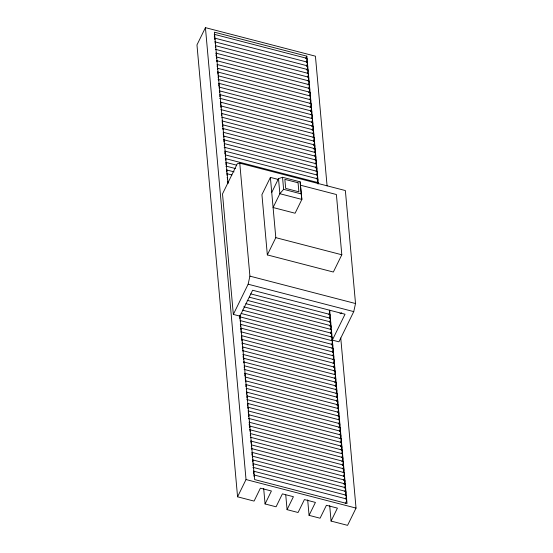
<?xml version="1.0" encoding="UTF-8"?>
<svg xmlns="http://www.w3.org/2000/svg" width="553" height="553" viewBox="0 0 553 553"><rect width="100%" height="100%" fill="white"/><g stroke="black" fill="none" stroke-linecap="round" stroke-linejoin="round"><path stroke-width="0.83" d="M233.338 314.422L248.138 284.214L249.908 276.134L239.76 163.163L237.306 163.709L222.506 193.916L233.338 314.422L239.94 316.136L252.624 290.242L345.031 314.215L332.346 340.109L338.948 341.823L353.747 311.615L355.524 303.535L345.369 190.557L239.76 163.163M327.086 185.919L315.431 56.185L205.426 27.65L196.965 44.911L237.569 496.815L254.069 501.094L260.408 488.147L271.412 491.002L265.067 503.949L276.071 506.804L282.41 493.857L293.415 496.712L287.069 509.652L298.074 512.507L304.413 499.559L315.417 502.414L309.072 515.361L320.076 518.216L326.415 505.269L337.42 508.124L331.074 521.071L347.574 525.35L356.035 508.089L340.752 337.98M305.719 58.445L306.832 56.164L214.426 32.192L228.03 183.617M278.74 179.566L270.389 177.395L261.928 194.656L267.341 254.912L333.348 272.035L341.809 254.774L336.39 194.518L300.466 185.2M271.737 192.458L278.505 178.654L282.535 177.278L300.134 181.84L301.862 199.426L295.095 213.23L273.092 207.527L279.859 193.716L283.613 189.326L282.535 177.278M267.341 254.912L275.802 237.652L270.389 177.395M237.569 496.815L246.023 479.548L205.426 27.65M214.384 34.348L306.797 58.321M214.723 38.116L307.136 62.081M215.062 41.876L307.468 65.848M307.807 69.616L215.4 45.643A2.364 0.636 -75.5 0 1 215.428 47.738M308.145 73.383L215.739 49.411A2.364 0.636 -75.5 0 0 215.38 49.493M216.078 53.178L308.484 77.15M216.417 56.938L308.823 80.911M216.755 60.706L309.162 84.678M309.5 88.445L217.094 64.473A2.364 0.636 -75.5 0 1 217.122 66.567M217.433 68.24L309.839 92.213M217.771 72.008L310.178 95.973M310.516 99.74L218.11 75.768A2.364 0.636 -75.5 0 1 218.138 77.862M218.449 79.535L310.855 103.508M311.194 107.275L218.788 83.303A2.364 0.636 -75.5 0 1 218.656 85.992M219.119 87.07L311.533 111.042M219.458 90.837L311.871 114.803M312.21 118.57L219.797 94.598A2.364 0.636 -75.5 0 1 219.831 96.692M220.135 98.365L312.549 122.337M220.474 102.132L312.887 126.105M220.813 105.9L313.226 129.872M221.152 109.66L313.565 133.632M313.897 137.4L221.49 113.427A2.364 0.636 -75.5 0 1 221.518 115.522M221.829 117.195L314.235 141.167M222.168 120.962L314.574 144.934M222.506 124.729L314.913 148.702M222.845 128.49L315.251 152.462M315.59 156.229L223.184 132.257A2.364 0.636 -75.5 0 1 223.212 134.351M223.523 136.024L315.929 159.997M223.861 139.791L316.268 163.764M316.606 167.524L224.2 143.559A2.364 0.636 -75.5 0 1 224.228 145.646M224.539 147.319L316.945 171.292M317.284 175.059L224.877 151.087A2.364 0.636 -75.5 0 1 224.753 153.775M225.209 154.854L317.622 178.826M225.548 158.621L317.961 182.594M236.712 165.195L225.887 162.388A2.364 0.636 -75.5 0 1 225.921 164.476M235.384 168.527L226.225 166.149A2.364 0.636 -75.5 0 0 225.866 166.232M226.564 169.916L234.057 171.859M226.903 173.683L231.901 174.976M283.613 189.326L301.219 193.896L301.862 199.426L279.859 193.716L278.505 178.654M275.802 237.652L341.809 254.774M249.908 276.134L355.524 303.535M248.138 284.214L353.747 311.615M250.716 293.878L329.802 314.394M249.389 297.21L330.141 318.162M247.226 300.334L330.48 321.929M245.898 303.666L330.818 325.696M243.742 306.784L331.157 329.457M242.414 310.115L331.496 333.224M241.087 313.447L331.835 336.991M332.173 340.759L239.76 316.786A2.364 0.636 -75.5 0 1 239.788 318.881M240.099 320.553L332.505 344.519M240.437 324.314L332.844 348.286M333.183 352.054L240.776 328.081A2.364 0.636 -75.5 0 1 240.804 330.176M241.115 331.848L333.521 355.821M333.86 359.588L241.454 335.616A2.364 0.636 -75.5 0 1 241.329 338.305M241.792 339.383L334.199 363.349M242.131 343.143L334.537 367.116M334.876 370.883L242.47 346.911A2.364 0.636 -75.5 0 1 242.497 349.005M242.808 350.678L335.215 374.651M243.147 354.445L335.553 378.418M243.486 358.206L335.892 382.178M243.825 361.973L336.231 385.946M336.57 389.713L244.156 365.74A2.364 0.636 -75.5 0 1 244.191 367.835M244.495 369.508L336.908 393.48M244.834 373.275L337.247 397.241M245.173 377.035L337.586 401.008M245.511 380.803L337.924 404.775M338.263 408.543L245.85 384.57A2.364 0.636 -75.5 0 1 245.878 386.665M246.189 388.337L338.595 412.31M246.527 392.105L338.934 416.07M339.272 419.838L246.866 395.865A2.364 0.636 -75.5 0 1 246.894 397.96M247.205 399.632L339.611 423.605M339.95 427.372L247.544 403.4A2.364 0.636 -75.5 0 1 247.419 406.089M247.882 407.167L340.289 431.14M248.221 410.927L340.627 434.9M340.966 438.667L248.56 414.695A2.364 0.636 -75.5 0 1 248.587 416.789M248.898 418.462L341.305 442.435M249.237 422.229L341.643 446.202M249.576 425.997L341.982 449.969M249.915 429.757L342.321 453.73M342.66 457.497L250.246 433.524A2.364 0.636 -75.5 0 1 250.281 435.619M250.585 437.292L342.998 461.264M250.924 441.059L343.337 465.032M251.262 444.826L343.676 468.792M251.601 448.587L344.014 472.559M344.353 476.327L251.94 452.354A2.364 0.636 -75.5 0 1 251.815 455.043M252.279 456.121L344.685 480.094M252.617 459.889L345.024 483.861M345.362 487.622L252.956 463.656A2.364 0.636 -75.5 0 1 252.984 465.744M253.295 467.416L345.701 491.389M253.633 471.184L346.04 495.156M253.972 474.951L346.378 498.924M246.023 479.548L356.035 508.089M306.832 56.164L318.272 183.499M329.657 310.198L347.028 503.548L254.622 479.575L239.857 315.245M329.685 505.608L331.074 521.071M300.134 181.84L301.219 193.896M307.682 499.898L309.072 515.361M285.763 495.053L287.069 509.652M263.677 488.486L265.067 503.949M341.747 312.742A5.903 1.597 -75.5 0 1 340.012 313.129M338.913 419.921A2.364 0.636 -75.5 0 1 339.445 421.068A2.364 0.636 -75.5 0 1 338.519 423.992M344.332 480.17A2.364 0.636 -75.5 0 1 344.858 481.324A2.364 0.636 -75.5 0 1 343.938 484.241M252.458 456.64A2.364 0.636 -75.5 0 1 252.465 457.089M344.45 484.207A2.364 0.636 -75.5 0 1 345.217 484.829A2.364 0.636 -75.5 0 1 344.277 488.009M252.458 459.847A2.364 0.636 -75.5 0 1 252.645 461.976M344.789 487.967A2.364 0.636 -75.5 0 1 345.556 488.354A2.364 0.636 -75.5 0 1 344.837 491.382M345.68 495.239A2.364 0.636 -75.5 0 1 346.226 496.124A2.364 0.636 -75.5 0 1 345.514 498.91M253.468 471.149A2.364 0.636 -75.5 0 1 253.509 473.873M339.376 427.718A2.364 0.636 -75.5 0 1 340.143 428.105A2.364 0.636 -75.5 0 1 339.424 431.126M341.07 446.548A2.364 0.636 -75.5 0 1 341.837 446.935A2.364 0.636 -75.5 0 1 341.111 449.955M249.071 422.188A2.364 0.636 -75.5 0 1 249.113 424.918M342.3 457.58A2.364 0.636 -75.5 0 1 342.825 458.727A2.364 0.636 -75.5 0 1 341.906 461.644M340.731 442.78A2.364 0.636 -75.5 0 1 341.491 443.402A2.364 0.636 -75.5 0 1 340.551 446.582M248.539 418.545A2.364 0.636 -75.5 0 1 249.078 418.987M339.715 431.485A2.364 0.636 -75.5 0 1 340.482 431.872A2.364 0.636 -75.5 0 1 339.763 434.893M248 407.354A2.364 0.636 -75.5 0 1 248.014 408.674M340.268 434.983A2.364 0.636 -75.5 0 1 340.814 435.875A2.364 0.636 -75.5 0 1 340.102 438.653M248.055 410.893A2.364 0.636 -75.5 0 1 248.249 413.022M339.037 423.951A2.364 0.636 -75.5 0 1 339.798 424.573A2.364 0.636 -75.5 0 1 338.858 427.752M246.845 399.715A2.364 0.636 -75.5 0 1 247.385 400.158M346.019 499A2.364 0.636 -75.5 0 1 346.468 500.721A2.364 0.636 -75.5 0 1 345.21 503.458M254.09 475.138A2.364 0.636 -75.5 0 1 254.104 476.458M345.342 491.472A2.364 0.636 -75.5 0 1 345.888 492.364A2.364 0.636 -75.5 0 1 345.176 495.142M252.935 467.499A2.364 0.636 -75.5 0 1 253.474 467.942M342.756 465.377A2.364 0.636 -75.5 0 1 343.524 465.764A2.364 0.636 -75.5 0 1 342.805 468.785M250.765 441.018A2.364 0.636 -75.5 0 1 250.958 443.153M341.961 453.813A2.364 0.636 -75.5 0 1 342.507 454.704A2.364 0.636 -75.5 0 1 341.789 457.483M249.749 429.722A2.364 0.636 -75.5 0 1 250.046 431.264M342.418 461.61A2.364 0.636 -75.5 0 1 343.185 462.232A2.364 0.636 -75.5 0 1 342.245 465.412M343.655 472.642A2.364 0.636 -75.5 0 1 344.201 473.534A2.364 0.636 -75.5 0 1 343.482 476.313M251.242 448.67A2.364 0.636 -75.5 0 1 251.781 449.112M343.095 469.144A2.364 0.636 -75.5 0 1 343.862 469.532A2.364 0.636 -75.5 0 1 343.143 472.552M251.38 445.013A2.364 0.636 -75.5 0 1 251.297 446.914M341.408 450.315A2.364 0.636 -75.5 0 1 342.176 450.702A2.364 0.636 -75.5 0 1 341.45 453.723M249.693 426.183A2.364 0.636 -75.5 0 1 249.707 427.504M343.994 476.41A2.364 0.636 -75.5 0 1 344.519 477.557A2.364 0.636 -75.5 0 1 343.6 480.474M340.607 438.75A2.364 0.636 -75.5 0 1 341.132 439.898A2.364 0.636 -75.5 0 1 340.213 442.815M335.194 378.494A2.364 0.636 -75.5 0 1 335.719 379.641A2.364 0.636 -75.5 0 1 334.8 382.565M242.981 354.404A2.364 0.636 -75.5 0 1 243.023 357.134M335.318 382.524A2.364 0.636 -75.5 0 1 336.079 383.153A2.364 0.636 -75.5 0 1 335.139 386.333M243.603 358.399A2.364 0.636 -75.5 0 1 243.617 359.713M334.302 371.229A2.364 0.636 -75.5 0 1 335.07 371.616A2.364 0.636 -75.5 0 1 334.344 374.637M334.855 374.727A2.364 0.636 -75.5 0 1 335.401 375.618A2.364 0.636 -75.5 0 1 334.683 378.404M242.449 350.761A2.364 0.636 -75.5 0 1 242.926 350.865M337.226 401.091A2.364 0.636 -75.5 0 1 337.752 402.238A2.364 0.636 -75.5 0 1 336.832 405.162M245.29 377.229A2.364 0.636 -75.5 0 1 245.2 379.13M338.242 412.386A2.364 0.636 -75.5 0 1 338.789 413.278A2.364 0.636 -75.5 0 1 338.07 416.063M246.368 388.856A2.364 0.636 -75.5 0 1 246.375 389.305M337.683 408.888A2.364 0.636 -75.5 0 1 338.45 409.275A2.364 0.636 -75.5 0 1 337.731 412.296M333.625 363.694A2.364 0.636 -75.5 0 1 334.392 364.081A2.364 0.636 -75.5 0 1 333.673 367.109M241.91 339.57A2.364 0.636 -75.5 0 1 241.924 340.883M333.964 367.462A2.364 0.636 -75.5 0 1 334.731 367.849A2.364 0.636 -75.5 0 1 334.012 370.869M241.965 343.109A2.364 0.636 -75.5 0 1 242.262 344.65M335.65 386.291A2.364 0.636 -75.5 0 1 336.424 386.678A2.364 0.636 -75.5 0 1 335.699 389.699M243.659 361.939A2.364 0.636 -75.5 0 1 244.011 362.948M332.27 348.632A2.364 0.636 -75.5 0 1 333.037 349.019A2.364 0.636 -75.5 0 1 332.318 352.04M240.279 324.279A2.364 0.636 -75.5 0 1 240.465 326.408M331.814 340.835A2.364 0.636 -75.5 0 1 332.339 341.989A2.364 0.636 -75.5 0 1 331.42 344.906M331.475 337.074A2.364 0.636 -75.5 0 1 332.021 337.959A2.364 0.636 -75.5 0 1 331.302 340.745M329.222 314.74A2.364 0.636 -75.5 0 1 329.996 315.127A2.364 0.636 -75.5 0 1 329.27 318.148M330.12 322.005A2.364 0.636 -75.5 0 1 330.646 323.159A2.364 0.636 -75.5 0 1 329.726 326.076M329.298 310.592A2.364 0.636 -75.5 0 1 329.629 311.857A2.364 0.636 -75.5 0 1 328.931 314.381M333.5 359.664A2.364 0.636 -75.5 0 1 334.033 360.819A2.364 0.636 -75.5 0 1 333.106 363.736M331.931 344.872A2.364 0.636 -75.5 0 1 332.699 345.259A2.364 0.636 -75.5 0 1 331.98 348.279M240.279 321.072A2.364 0.636 -75.5 0 1 240.285 321.521M330.915 333.57A2.364 0.636 -75.5 0 1 331.682 333.957A2.364 0.636 -75.5 0 1 330.964 336.977M330.238 326.042A2.364 0.636 -75.5 0 1 331.005 326.429A2.364 0.636 -75.5 0 1 330.286 329.45M336.888 397.324A2.364 0.636 -75.5 0 1 337.413 398.471A2.364 0.636 -75.5 0 1 336.494 401.395M244.675 373.234A2.364 0.636 -75.5 0 1 244.709 375.964M337.344 405.121A2.364 0.636 -75.5 0 1 338.111 405.508A2.364 0.636 -75.5 0 1 337.392 408.529M245.352 380.768A2.364 0.636 -75.5 0 1 245.698 381.777M338.574 416.153A2.364 0.636 -75.5 0 1 339.12 417.045A2.364 0.636 -75.5 0 1 338.408 419.831M246.368 392.063A2.364 0.636 -75.5 0 1 246.555 394.192M330.576 329.802A2.364 0.636 -75.5 0 1 331.344 330.189A2.364 0.636 -75.5 0 1 330.625 333.21M333.162 355.897A2.364 0.636 -75.5 0 1 333.708 356.789A2.364 0.636 -75.5 0 1 332.996 359.574M240.755 331.931A2.364 0.636 -75.5 0 1 241.302 332.816M332.609 352.399A2.364 0.636 -75.5 0 1 333.376 352.786A2.364 0.636 -75.5 0 1 332.657 355.807M335.989 390.059A2.364 0.636 -75.5 0 1 336.756 390.446A2.364 0.636 -75.5 0 1 336.037 393.466M336.549 393.556A2.364 0.636 -75.5 0 1 337.095 394.448A2.364 0.636 -75.5 0 1 336.376 397.234M244.136 369.584A2.364 0.636 -75.5 0 1 244.613 369.694M329.782 318.245A2.364 0.636 -75.5 0 1 330.307 319.392A2.364 0.636 -75.5 0 1 329.388 322.309M317.602 182.67A2.364 0.636 -75.5 0 1 318.093 184.101M225.389 158.58A2.364 0.636 -75.5 0 1 225.686 160.128M227.58 181.211A2.364 0.636 -75.5 0 1 227.718 182.718M317.042 179.172A2.364 0.636 -75.5 0 1 317.816 179.559A2.364 0.636 -75.5 0 1 317.09 182.58M225.327 155.047A2.364 0.636 -75.5 0 1 225.347 156.361M227.02 173.87A2.364 0.636 -75.5 0 1 227.041 175.19M227.083 177.409A2.364 0.636 -75.5 0 1 227.38 178.958M226.405 169.882A2.364 0.636 -75.5 0 1 226.592 172.011M314.339 149.047A2.364 0.636 -75.5 0 1 315.106 149.434A2.364 0.636 -75.5 0 1 314.387 152.455M222.624 124.916A2.364 0.636 -75.5 0 1 222.534 126.817M317.118 175.024A2.364 0.636 -75.5 0 1 317.45 176.289A2.364 0.636 -75.5 0 1 316.751 178.813M316.371 171.637A2.364 0.636 -75.5 0 1 317.139 172.024A2.364 0.636 -75.5 0 1 316.413 175.045M224.179 147.402A2.364 0.636 -75.5 0 1 224.718 147.845M316.033 167.877A2.364 0.636 -75.5 0 1 316.8 168.264A2.364 0.636 -75.5 0 1 316.074 171.285M315.569 160.08A2.364 0.636 -75.5 0 1 316.095 161.227A2.364 0.636 -75.5 0 1 315.175 164.144M223.702 136.55A2.364 0.636 -75.5 0 1 223.709 136.992M315.431 156.195A2.364 0.636 -75.5 0 1 315.763 157.46A2.364 0.636 -75.5 0 1 315.065 159.983M315.908 163.84A2.364 0.636 -75.5 0 1 316.434 164.994A2.364 0.636 -75.5 0 1 315.514 167.912M223.695 139.75A2.364 0.636 -75.5 0 1 223.889 141.886M314.678 152.808A2.364 0.636 -75.5 0 1 315.445 153.195A2.364 0.636 -75.5 0 1 314.726 156.216M222.486 128.573A2.364 0.636 -75.5 0 1 223.032 129.464M314 145.28A2.364 0.636 -75.5 0 1 314.761 145.902A2.364 0.636 -75.5 0 1 313.821 149.082M222.002 120.92A2.364 0.636 -75.5 0 1 222.195 123.056M313.738 137.365A2.364 0.636 -75.5 0 1 314.069 138.63A2.364 0.636 -75.5 0 1 313.371 141.153M312.189 122.42A2.364 0.636 -75.5 0 1 312.715 123.568A2.364 0.636 -75.5 0 1 311.795 126.485M219.776 98.448A2.364 0.636 -75.5 0 1 220.253 98.558M312.307 126.45A2.364 0.636 -75.5 0 1 313.074 127.072A2.364 0.636 -75.5 0 1 312.134 130.252M220.315 102.091A2.364 0.636 -75.5 0 1 220.35 104.821M312.984 133.978A2.364 0.636 -75.5 0 1 313.751 134.365A2.364 0.636 -75.5 0 1 313.033 137.386M220.993 109.625A2.364 0.636 -75.5 0 1 221.338 110.635M311.851 118.653A2.364 0.636 -75.5 0 1 312.397 119.545A2.364 0.636 -75.5 0 1 311.678 122.324M313.876 141.25A2.364 0.636 -75.5 0 1 314.408 142.398A2.364 0.636 -75.5 0 1 313.482 145.315M312.645 130.218A2.364 0.636 -75.5 0 1 313.413 130.605A2.364 0.636 -75.5 0 1 312.694 133.626M220.93 106.086A2.364 0.636 -75.5 0 1 220.951 107.406M310.019 95.939A2.364 0.636 -75.5 0 1 310.344 97.204A2.364 0.636 -75.5 0 1 309.645 99.734M217.606 71.966A2.364 0.636 -75.5 0 1 217.799 74.095M310.496 103.591A2.364 0.636 -75.5 0 1 311.021 104.738A2.364 0.636 -75.5 0 1 310.102 107.655M218.089 79.618A2.364 0.636 -75.5 0 1 218.629 80.061M309.265 92.558A2.364 0.636 -75.5 0 1 310.033 92.945A2.364 0.636 -75.5 0 1 309.314 95.966M217.612 68.759A2.364 0.636 -75.5 0 1 217.619 69.208M310.157 99.823A2.364 0.636 -75.5 0 1 310.703 100.715A2.364 0.636 -75.5 0 1 309.984 103.494M310.952 111.388A2.364 0.636 -75.5 0 1 311.726 111.775A2.364 0.636 -75.5 0 1 311 114.796M219.237 87.256A2.364 0.636 -75.5 0 1 219.258 88.577M310.613 107.621A2.364 0.636 -75.5 0 1 311.38 108.243A2.364 0.636 -75.5 0 1 310.44 111.423M308.927 88.791A2.364 0.636 -75.5 0 1 309.687 89.413A2.364 0.636 -75.5 0 1 308.747 92.593M311.705 114.768A2.364 0.636 -75.5 0 1 312.037 116.033A2.364 0.636 -75.5 0 1 311.339 118.563M219.299 90.796A2.364 0.636 -75.5 0 1 219.596 92.337M308.325 77.109A2.364 0.636 -75.5 0 1 308.657 78.374A2.364 0.636 -75.5 0 1 307.959 80.904M215.912 53.136A2.364 0.636 -75.5 0 1 215.953 55.867M308.463 80.994A2.364 0.636 -75.5 0 1 308.996 82.141A2.364 0.636 -75.5 0 1 308.069 85.065M216.534 57.132A2.364 0.636 -75.5 0 1 216.548 58.445M307.572 73.729A2.364 0.636 -75.5 0 1 308.339 74.116A2.364 0.636 -75.5 0 1 307.62 77.137M308.802 84.761A2.364 0.636 -75.5 0 1 309.334 85.909A2.364 0.636 -75.5 0 1 308.408 88.826M216.589 60.671A2.364 0.636 -75.5 0 1 216.942 61.68M307.233 69.961A2.364 0.636 -75.5 0 1 308 70.349A2.364 0.636 -75.5 0 1 307.281 73.369M306.894 66.194A2.364 0.636 -75.5 0 1 307.662 66.823A2.364 0.636 -75.5 0 1 306.721 70.003M214.903 41.841A2.364 0.636 -75.5 0 1 215.2 43.383M306.777 62.164A2.364 0.636 -75.5 0 1 307.302 63.312A2.364 0.636 -75.5 0 1 306.383 66.236M214.841 38.302A2.364 0.636 -75.5 0 1 214.861 39.616M306.438 58.397A2.364 0.636 -75.5 0 1 306.984 59.289A2.364 0.636 -75.5 0 1 306.265 62.074M214.225 34.307A2.364 0.636 -75.5 0 1 214.26 37.037M298.067 182.78L284.864 179.352L285.68 188.393L298.883 191.815L298.067 182.78"/></g></svg>
